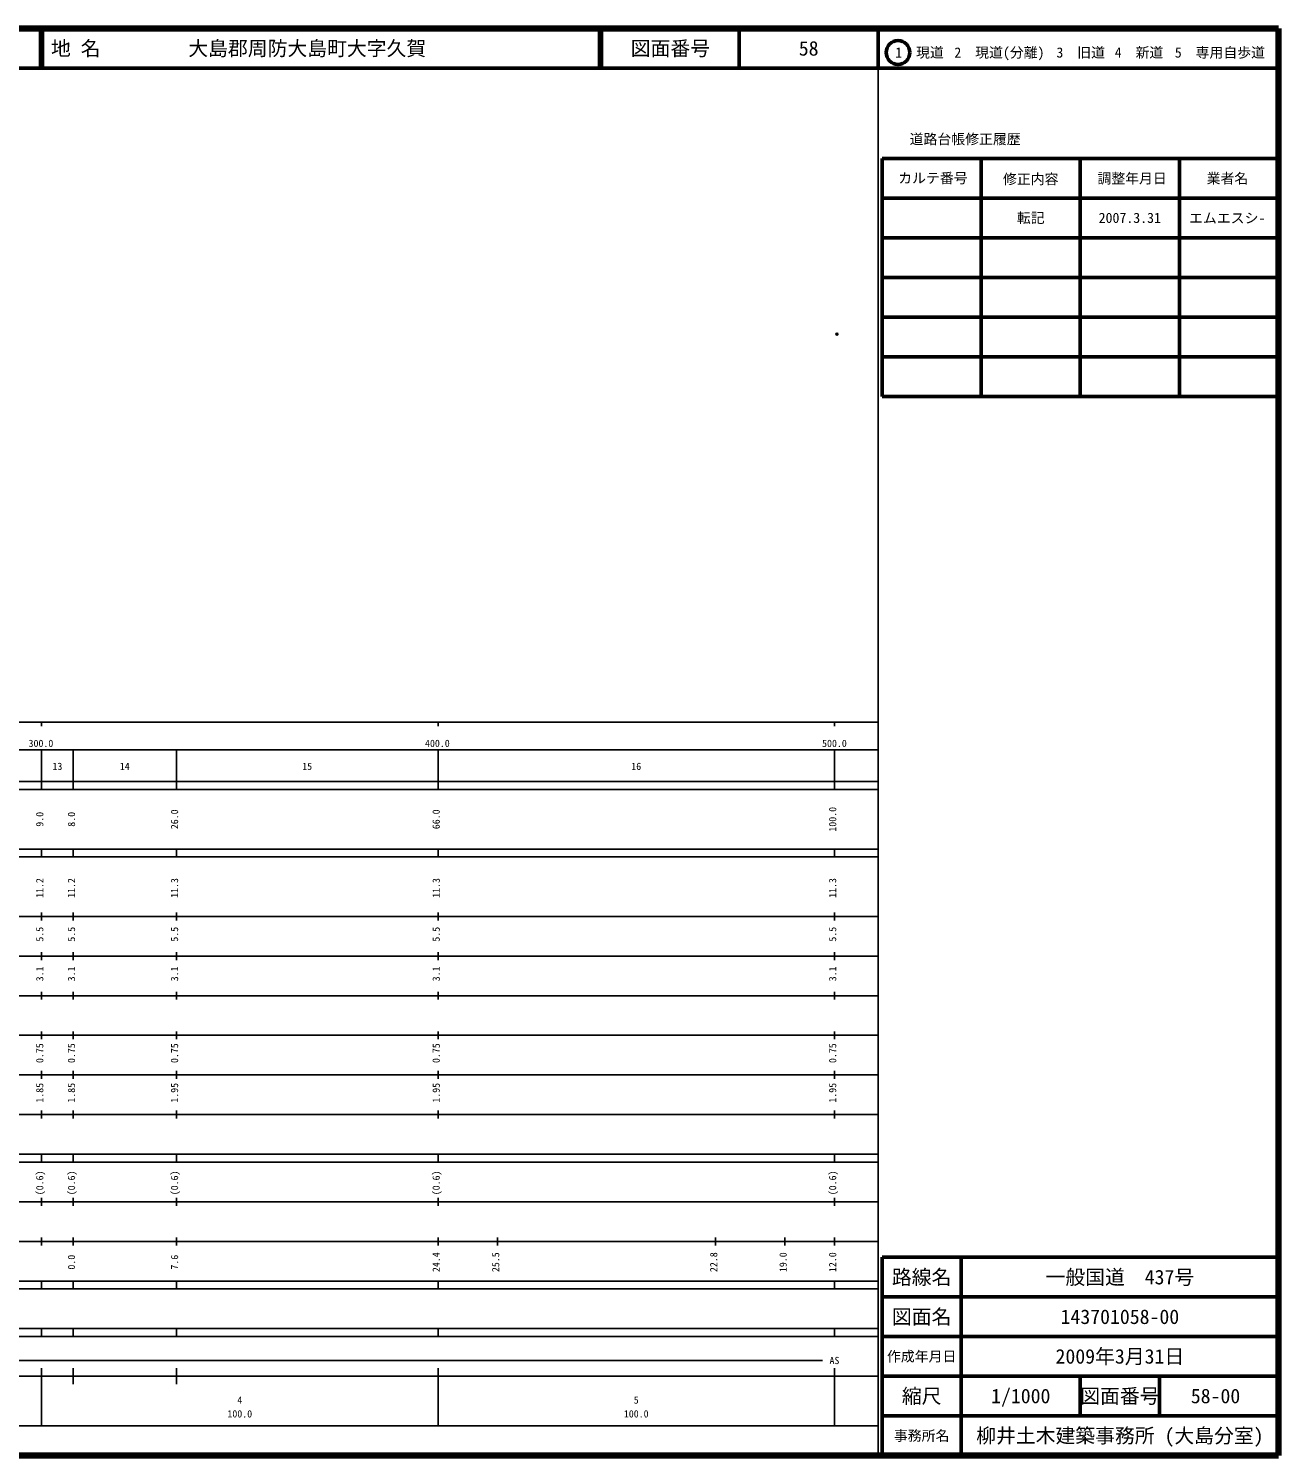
# Model space of a CAD drawing. Units: millimetres on the paper. Extents: x 40 to 680, y 20 to 380.
# Drawn here: x 364.7 to 680, y 20 to 380 of the extents above; entities that cross this region are included whole.
import ezdxf
from ezdxf.enums import TextEntityAlignment as Align

# ---------------------------------------------------------------- set-up
doc = ezdxf.new("R2010")
doc.units = ezdxf.units.MM
doc.header["$PDMODE"] = 32
doc.header["$PDSIZE"] = 0.5
doc.layers.add('M-OTRS', color=6, linetype='Continuous')
doc.layers.add('M-TTL-TXT', color=7, linetype='Continuous')
for name, color, linetype, lineweight in [('M-TTL', 2, 'Continuous', 140), ('M-TTL-BAND', 7, 'Continuous', 25), ('M-TTL-FRAM', 2, 'Continuous', 50), ('M-TTL-LINE', 7, 'Continuous', 50)]:
    doc.layers.add(name, color=color, linetype=linetype, lineweight=lineweight)
doc.styles.add('ＭＳ ゴシック', font='')
doc.styles.get('ＭＳ ゴシック').set_extended_font_data('MS Gothic')

msp = doc.modelspace()

# ---------------------------------------------------------------- linework, layer by layer
at = {"layer": 'M-OTRS'}
msp.add_point((568.641, 302.923), dxfattribs=at)
at = {"layer": 'M-TTL'}
for p, q in [((680, 380), (40, 380)), ((680, 20), (680, 380)), ((40, 20), (680, 20))]:
    msp.add_line(p, q, dxfattribs=at)
at = {"layer": 'M-TTL-BAND'}
for p, q in [((579, 20), (579, 370)), ((40, 205), (579, 205)), ((368, 205), (368, 204)), ((468, 205), (468, 204)), ((568, 205), (568, 204)), ((68, 198), (579, 198)), ((368, 188), (368, 198)), ((376, 188), (376, 198)), ((402, 188), (402, 198)), ((468, 188), (468, 198)), ((568, 188), (568, 198)), ((40, 190), (579, 190)), ((40, 188), (579, 188)), ((40, 173), (579, 173)), ((368, 171), (368, 173)), ((376, 171), (376, 173)), ((402, 171), (402, 173)), ((468, 171), (468, 173)), ((568, 171), (568, 173)), ((40, 171), (579, 171)), ((40, 156), (579, 156)), ((368, 155), (368, 157)), ((376, 155), (376, 157)), ((402, 155), (402, 157)), ((468, 155), (468, 157)), ((568, 155), (568, 157)), ((46, 146), (579, 146)), ((368, 145), (368, 147)), ((376, 145), (376, 147)), ((402, 145), (402, 147)), ((468, 145), (468, 147)), ((568, 145), (568, 147)), ((368, 135), (368, 137)), ((376, 135), (376, 137)), ((402, 135), (402, 137)), ((468, 135), (468, 137)), ((568, 135), (568, 137)), ((52, 136), (579, 136)), ((46, 126), (579, 126)), ((368, 125), (368, 127)), ((376, 125), (376, 127)), ((402, 125), (402, 127)), ((468, 125), (468, 127)), ((568, 125), (568, 127)), ((52, 116), (579, 116)), ((368, 115), (368, 117)), ((376, 115), (376, 117)), ((402, 115), (402, 117)), ((468, 115), (468, 117)), ((568, 115), (568, 117)), ((46, 106), (579, 106)), ((368, 105), (368, 107)), ((376, 105), (376, 107)), ((402, 105), (402, 107)), ((468, 105), (468, 107)), ((568, 105), (568, 107)), ((40, 96), (579, 96)), ((40, 94), (579, 94)), ((368, 94), (368, 96)), ((376, 94), (376, 96)), ((402, 94), (402, 96)), ((468, 94), (468, 96)), ((568, 94), (568, 96)), ((49, 84), (579, 84)), ((368, 83), (368, 85)), ((376, 83), (376, 85)), ((402, 83), (402, 85)), ((468, 83), (468, 85)), ((568, 83), (568, 85)), ((40, 74), (579, 74)), ((368, 73), (368, 75)), ((376, 73), (376, 75)), ((402, 73), (402, 75)), ((468, 73), (468, 75)), ((483, 73), (483, 75)), ((538, 73), (538, 75)), ((555.5, 73), (555.5, 75)), ((568, 73), (568, 75)), ((40, 64), (579, 64)), ((40, 62), (579, 62)), ((368, 62), (368, 64)), ((376, 62), (376, 64)), ((402, 62), (402, 64)), ((468, 62), (468, 64)), ((568, 62), (568, 64)), ((40, 52), (579, 52)), ((368, 50), (368, 52)), ((376, 50), (376, 52)), ((402, 50), (402, 52)), ((468, 50), (468, 52)), ((568, 50), (568, 52)), ((40, 50), (579, 50)), ((71, 44), (565, 44)), ((40, 40), (579, 40)), ((368, 27.5), (368, 42)), ((376, 38), (376, 42)), ((402, 38), (402, 42)), ((468, 27.5), (468, 42)), ((568, 27.5), (568, 42)), ((68, 27.5), (579, 27.5))]:
    msp.add_line(p, q, dxfattribs=at)
at = {"layer": 'M-TTL-FRAM'}
for p, q in [((580, 347.197), (580, 287.197)), ((580, 347.197), (680, 347.197)), ((580, 287.197), (680, 287.197)), ((680, 70), (580, 70)), ((580, 70), (580, 20))]:
    msp.add_line(p, q, dxfattribs=at)
at = {"layer": 'M-TTL-LINE'}
for p, q in [((367.75, 380), (367.75, 370)), ((368.25, 380), (368.25, 370)), ((508.747, 380), (508.747, 370)), ((509.247, 380), (509.247, 370)), ((543.997, 380), (543.997, 370)), ((579, 380), (579, 370)), ((40, 370), (680, 370)), ((605, 347.197), (605, 287.197)), ((630, 347.197), (630, 287.197)), ((655, 347.197), (655, 287.197)), ((580, 337.197), (680, 337.197)), ((580, 327.197), (680, 327.197)), ((580, 317.197), (680, 317.197)), ((580, 307.197), (680, 307.197)), ((580, 297.197), (680, 297.197)), ((600, 70), (600, 20)), ((680, 60), (580, 60)), ((680, 50), (580, 50)), ((680, 40), (580, 40)), ((630, 40), (630, 30)), ((650, 40), (650, 30)), ((680, 30), (580, 30))]:
    msp.add_line(p, q, dxfattribs=at)
msp.add_circle((584.031, 373.958), 3, dxfattribs=at)

# ---------------------------------------------------------------- texts
at = {"layer": 'M-TTL-BAND', "style": 'ＭＳ ゴシック'}
for s, p in [('300.0', (367.844, 198.195)), ('400.0', (467.844, 198.195)), ('500.0', (568, 198.195)), ('13', (372, 192.405)), ('14', (389, 192.405)), ('15', (435, 192.405)), ('16', (518, 192.405)), ('AS', (568, 42.5)), ('4', (418, 32.523)), ('5', (518, 32.523)), ('100.0', (418, 29.033)), ('100.0', (518, 29.033))]:
    msp.add_text(s, height=1.833, dxfattribs=at).set_placement(p, align=Align.BOTTOM_CENTER)
for s, p in [('9.0', (369, 180.5)), ('8.0', (377, 180.5)), ('26.0', (403, 180.5)), ('66.0', (469, 180.5)), ('100.0', (569, 180.5)), ('11.2', (369, 163.174)), ('11.2', (377, 163.174)), ('11.3', (403, 163.174)), ('11.3', (469, 163.174)), ('11.3', (569, 163.174)), ('5.5', (369, 151.5)), ('5.5', (377, 151.5)), ('5.5', (403, 151.5)), ('5.5', (469, 151.5)), ('5.5', (569, 151.5)), ('3.1', (369, 141.5)), ('3.1', (377, 141.5)), ('3.1', (403, 141.5)), ('3.1', (469, 141.5)), ('3.1', (569, 141.5)), ('0.75', (369, 121.5)), ('0.75', (377, 121.5)), ('0.75', (403, 121.5)), ('0.75', (469, 121.5)), ('0.75', (569, 121.5)), ('1.85', (369, 111.5)), ('1.85', (377, 111.5)), ('1.95', (403, 111.5)), ('1.95', (469, 111.5)), ('1.95', (569, 111.5)), ('(0.6)', (369, 88.764)), ('(0.6)', (377, 88.764)), ('(0.6)', (403, 88.764)), ('(0.6)', (469, 88.764)), ('(0.6)', (569, 88.764)), ('0.0', (377, 68.764)), ('7.6', (403, 68.764)), ('24.4', (469, 68.764)), ('25.5', (484, 68.764)), ('22.8', (539, 68.764)), ('19.0', (556.5, 68.764)), ('12.0', (569, 68.764))]:
    msp.add_text(s, height=1.833, rotation=90, dxfattribs=at).set_placement(p, align=Align.BOTTOM_CENTER)
at = {"layer": 'M-TTL-TXT', "style": 'ＭＳ ゴシック'}
for s, p in [('地 名', (370.38, 375)), ('大島郡周防大島町大字久賀', (405.024, 375))]:
    msp.add_text(s, height=3.666, dxfattribs=at).set_placement(p, align=Align.MIDDLE_LEFT)
for s, height, p in [('図面番号', 3.666, (526.622, 375)), ('58', 3.666, (561.497, 375)), ('1\u3000現道', 2.566, (589.448, 373.958)), ('2\u3000現道(分離)', 2.566, (609.619, 373.958)), ('3\u3000旧道', 2.566, (630.121, 373.958)), ('4\u3000新道', 2.566, (644.824, 373.958)), ('5\u3000専用自歩道', 2.566, (665.228, 373.958)), ('道路台帳修正履歴', 2.566, (600.968, 352.113)), ('カルテ番号', 2.566, (592.839, 342.277)), ('修正内容', 2.566, (617.509, 342.023)), ('調整年月日', 2.566, (643.089, 342.197)), ('業者名', 2.566, (667.134, 342.197)), ('転記', 2.566, (617.5, 332.245)), ('2007.3.31', 2.566, (642.5, 332.245)), ('エムエスシ-', 2.566, (667.077, 332.189)), ('路線名', 3.666, (590, 65)), ('路線名', 3.666, (590, 65)), ('一般国道\u3000437号', 3.666, (640, 65)), ('図面名', 3.666, (590, 55)), ('図面名', 3.666, (590, 55)), ('143701058-00', 3.666, (640, 55)), ('2009年3月31日', 3.666, (640, 45)), ('作成年月日', 2.566, (590, 45)), ('作成年月日', 2.566, (590, 45)), ('縮尺', 3.666, (590, 35)), ('縮尺', 3.666, (590, 35)), ('1/1000', 3.666, (615, 35)), ('図面番号', 3.666, (640, 35)), ('図面番号', 3.666, (640, 35)), ('58-00', 3.666, (664.125, 35)), ('事務所名', 2.566, (590, 25)), ('事務所名', 2.566, (590, 25)), ('柳井土木建築事務所 (大島分室)', 3.666, (640, 25))]:
    msp.add_text(s, height=height, dxfattribs=at).set_placement(p, align=Align.MIDDLE_CENTER)

doc.saveas('drawing.dxf')
